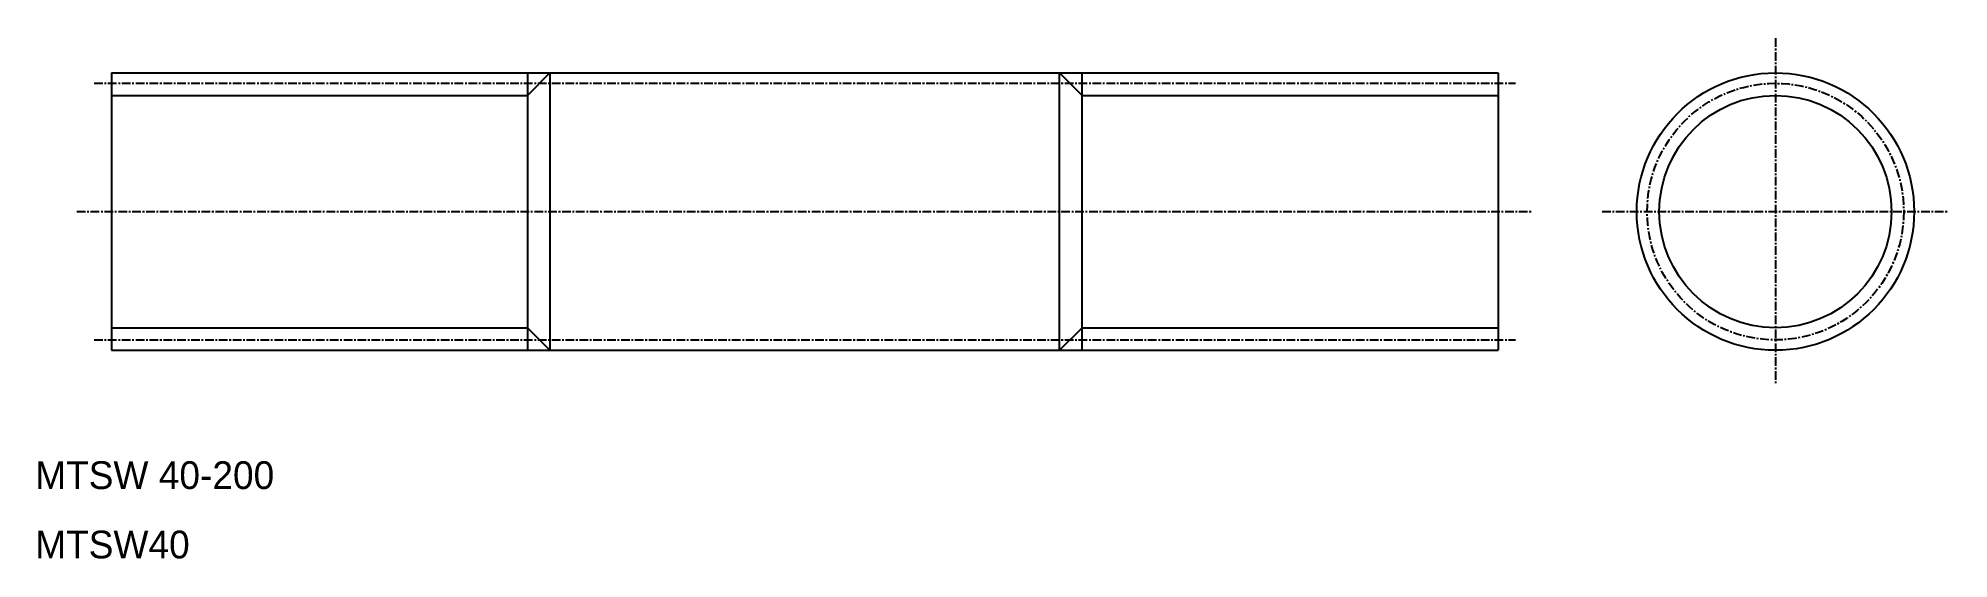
# Model space of a CAD drawing. Extents: x 10 to 286, y 10 to 85.
import ezdxf

# ---------------------------------------------------------------- set-up
doc = ezdxf.new("R2010")
doc.units = 0
doc.linetypes.add('CENTER', pattern=[2, 1.25, -0.25, 0.25, -0.25])
doc.layers.get('0').update_dxf_attribs({"linetype": 'CONTINUOUS'})
doc.layers.add('CENTER', color=1, linetype='CENTER')

msp = doc.modelspace()

# ---------------------------------------------------------------- linework, layer by layer
at = {"color": 7, "linetype": 'CONTINUOUS'}
for p, q in [((20.9999, 80), (220.9999, 80)), ((20.9999, 80), (20.9999, 40)), ((84.2499, 80), (84.2499, 40)), ((157.7499, 40), (157.7499, 80)), ((220.9999, 80), (220.9999, 40)), ((20.9999, 70), (20.9999, 70.0001)), ((20.9999, 60), (21, 60)), ((20.9999, 40), (220.9999, 40))]:
    msp.add_line(p, q, dxfattribs=at)
at = {"color": 3, "linetype": 'CONTINUOUS'}
for p, q in [((80.9999, 76.75), (84.2499, 80)), ((80.9999, 80), (80.9999, 40)), ((157.7499, 80), (160.9999, 76.75)), ((160.9999, 40), (160.9999, 80)), ((20.9999, 76.75), (80.9999, 76.75)), ((160.9999, 76.75), (220.9999, 76.75)), ((20.9999, 43.25), (80.9999, 43.25)), ((80.9999, 43.25), (84.2499, 40)), ((157.7499, 40), (160.9999, 43.25)), ((160.9999, 43.25), (220.9999, 43.25))]:
    msp.add_line(p, q, dxfattribs=at)
at = {"color": 7, "linetype": 'CONTINUOUS'}
msp.add_circle((260.9999, 60), 20, dxfattribs=at)
at = {"color": 3, "linetype": 'CONTINUOUS'}
msp.add_circle((260.9999, 60), 16.75, dxfattribs=at)
at = {"layer": 'CENTER', "color": 1, "linetype": 'CENTER'}
for p, q in [((260.9999, 85), (260.9999, 35)), ((18.4999, 78.5), (223.4999, 78.5)), ((15.9999, 60), (225.9999, 60)), ((235.9999, 60), (285.9999, 60)), ((18.4999, 41.5), (223.4999, 41.5))]:
    msp.add_line(p, q, dxfattribs=at)
msp.add_circle((260.9999, 60), 18.5, dxfattribs=at)

# ---------------------------------------------------------------- texts
at = {"color": 7, "linetype": 'CONTINUOUS'}
for s, p in [('MTSW 40-200', (10, 20)), ('MTSW40', (10, 10))]:
    msp.add_text(s, height=4, dxfattribs=at).set_placement(p)

doc.saveas('drawing.dxf')
